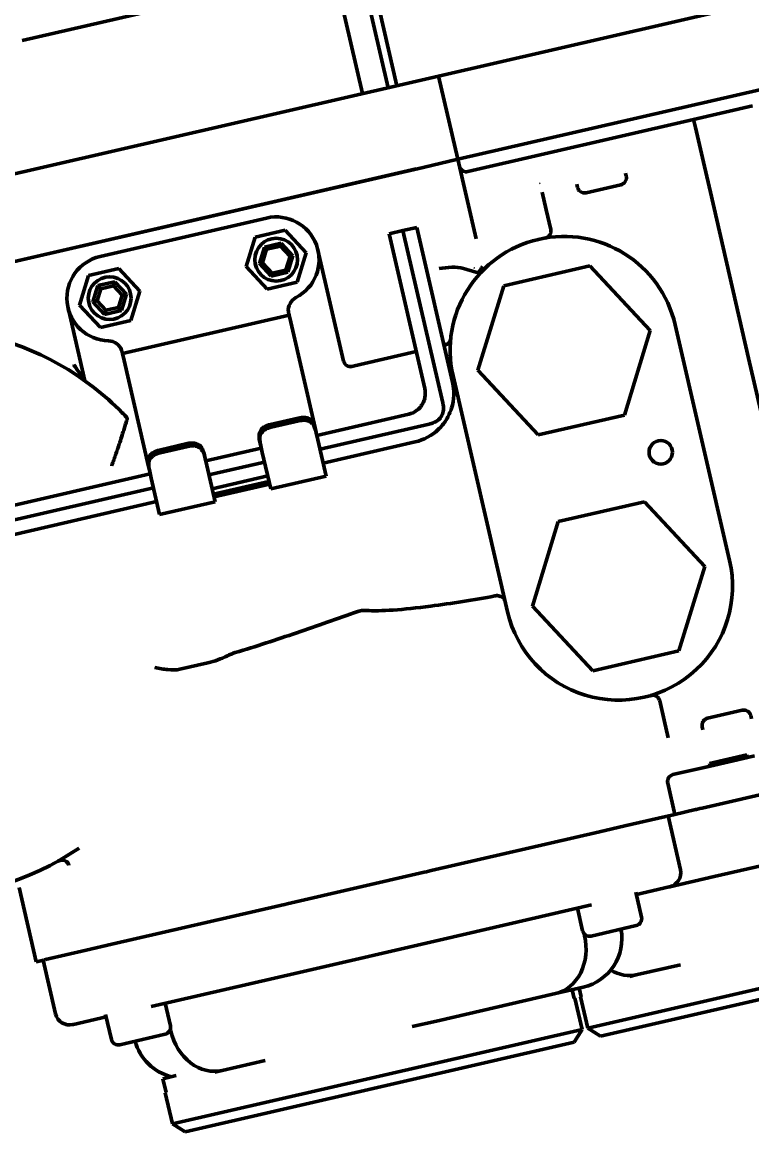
# Model space of a CAD drawing. Header units: inches. Extents: x 11 to 1621, y 11 to 1332.
# Drawn here: x 1257.8 to 1261.83, y 299.28 to 305.45 of the extents above; entities that cross this region are included whole.
import ezdxf

# ---------------------------------------------------------------- set-up
doc = ezdxf.new("R2010")
doc.units = ezdxf.units.IN
doc.header["$LTSCALE"] = 48
doc.header["$MEASUREMENT"] = 0
doc.layers.add('Dimension (ANSI)', color=7, linetype='Continuous', lineweight=25)
doc.layers.add('Visible (ANSI)', color=7, linetype='Continuous', lineweight=50)
doc.styles.add('Dimension Text', font='tahoma.ttf')
doc.dimstyles.new('ELC FT', dxfattribs={"dimscale": 48, "dimtxt": 0.12, "dimasz": 0.098425, "dimexe": 0.05, "dimexo": 0.1, "dimgap": 0.031496, "dimtad": 1, "dimdec": 5, "dimzin": 3, "dimdsep": 46, "dimlunit": 4, "dimtxsty": 'Dimension Text', "dimcen": 0.09, "dimdle": 0.5, "dimclrd": 5, "dimclre": 5, "dimclrt": 256, "dimadec": 1, "dimazin": 3, "dimtfac": 0.833333, "dimtofl": 0, "dimtmove": 0, "dimatfit": 3, "dimfxl": 0, "dimfrac": 2, "dimtolj": 1, "dimtzin": 0, "dimlwd": 25, "dimlwe": 25, "dimarcsym": 0})

# ---------------------------------------------------------------- blocks, each defined once
blk = doc.blocks.new('*D39')
at = {"layer": 'Defpoints', "color": 0, "linetype": 'Continuous', "transparency": 16777216}
for p in [(1445.072, 324.1902), (1247.197, 313.6302), (1445.072, 253.6927)]:
    blk.add_point(p, dxfattribs=at)
at = {"layer": 'Dimension (ANSI)', "color": 5, "linetype": 'Continuous', "lineweight": 25, "transparency": 16777216}
for p, q in [((1445.072, 319.3902), (1445.072, 251.2927)), ((1247.197, 308.8302), (1247.197, 251.2927)), ((1251.9214, 253.6927), (1440.3476, 253.6927))]:
    blk.add_line(p, q, dxfattribs=at)
at = {"layer": 'Dimension (ANSI)', "color": 5, "linetype": 'Continuous', "transparency": 16777216}
for points in [[(1251.9214, 254.4801), (1251.9214, 252.9053), (1247.197, 253.6927)], [(1440.3476, 254.4801), (1440.3476, 252.9053), (1445.072, 253.6927)]]:
    blk.add_solid(points, dxfattribs=at)
at = {"layer": 'Dimension (ANSI)', "linetype": 'Continuous', "lineweight": 25, "transparency": 16777216, "insert": (1346.1345, 258.8408), "char_height": 5.76, "attachment_point": 5, "style": 'Dimension Text'}
blk.add_mtext('\\A1;16\'-5 7/8"', dxfattribs=at)

msp = doc.modelspace()

# ---------------------------------------------------------------- linework, layer by layer
at = {"layer": 'Visible (ANSI)'}
for p, q in [((1259.662163, 305.775018), (1259.821577, 305.084519)), ((1259.710519, 305.786181), (1259.869933, 305.095683)), ((1259.679004, 305.051603), (1259.519589, 305.742102)), ((1259.01278, 305.625096), (1257.799708, 305.345036)), ((1260.100099, 305.148821), (1262.20275, 305.634256)), ((1262.309026, 305.173924), (1260.206375, 304.688489)), ((1262.270665, 305.165067), (1260.206375, 304.688489)), ((1257.223022, 304.484596), (1259.908294, 305.104539)), ((1260.100099, 305.148821), (1259.908294, 305.104539)), ((1260.206375, 304.688489), (1260.100099, 305.148821)), ((1261.509183, 304.908454), (1261.835251, 304.983733)), ((1260.262449, 304.620623), (1261.509183, 304.908454)), ((1261.519524, 304.86366), (1261.509183, 304.908454)), ((1261.509183, 304.908454), (1261.519524, 304.86366)), ((1261.568973, 304.649471), (1261.519524, 304.86366)), ((1261.519524, 304.86366), (1261.568973, 304.649471)), ((1260.206375, 304.688489), (1260.01457, 304.644207)), ((1260.307686, 304.249664), (1260.206375, 304.688489)), ((1260.01457, 304.644207), (1257.329299, 304.024263)), ((1259.976209, 304.635351), (1257.36766, 304.03312)), ((1261.13159, 304.619252), (1261.131591, 304.619252)), ((1261.133067, 304.612411), (1261.136984, 304.595445)), ((1261.602016, 304.50635), (1261.568973, 304.649471)), ((1261.602016, 304.50635), (1261.568973, 304.649471)), ((1260.868457, 304.533451), (1260.86454, 304.550417)), ((1261.107479, 304.548228), (1260.915674, 304.503946)), ((1260.672735, 304.506135), (1260.695294, 304.408421)), ((1261.813599, 303.58988), (1261.602016, 304.50635)), ((1261.602016, 304.50635), (1261.813599, 303.58988)), ((1258.229315, 304.151237), (1259.149979, 304.363789)), ((1260.720131, 304.300838), (1260.695294, 304.408421)), ((1259.25296, 304.296651), (1259.086852, 304.258302)), ((1259.369226, 304.171972), (1259.25296, 304.296651)), ((1259.826331, 304.276527), (1259.903053, 304.294239)), ((1259.979775, 304.311952), (1259.903053, 304.294239)), ((1260.122691, 303.342886), (1259.903053, 304.294239)), ((1260.177272, 303.456501), (1259.979775, 304.311952)), ((1259.086852, 304.258302), (1259.037009, 304.095274)), ((1259.826331, 304.276527), (1260.023828, 303.421076)), ((1259.11079, 304.112308), (1259.138494, 304.202923)), ((1259.149428, 304.191198), (1259.126411, 304.115914)), ((1259.138494, 304.202923), (1259.230821, 304.224238)), ((1259.149428, 304.191198), (1259.138494, 304.202923)), ((1259.226134, 304.208907), (1259.149428, 304.191198)), ((1259.226134, 304.208907), (1259.230821, 304.224238)), ((1259.279824, 304.151332), (1259.226134, 304.208907)), ((1259.230821, 304.224238), (1259.295445, 304.154938)), ((1259.319383, 304.008944), (1259.369226, 304.171972)), ((1259.433284, 304.186761), (1259.574985, 303.572985)), ((1259.126411, 304.115914), (1259.11079, 304.112308)), ((1259.175414, 304.043008), (1259.11079, 304.112308)), ((1259.126411, 304.115914), (1259.180101, 304.058339)), ((1259.256807, 304.076048), (1259.279824, 304.151332)), ((1259.295445, 304.154938), (1259.267741, 304.064323)), ((1259.279824, 304.151332), (1259.295445, 304.154938)), ((1258.332296, 304.084099), (1258.166188, 304.04575)), ((1258.448561, 303.95942), (1258.332296, 304.084099)), ((1259.037009, 304.095274), (1259.153275, 303.970595)), ((1259.267741, 304.064323), (1259.175414, 304.043008)), ((1259.180101, 304.058339), (1259.175414, 304.043008)), ((1259.180101, 304.058339), (1259.256807, 304.076048)), ((1259.267741, 304.064323), (1259.256807, 304.076048)), ((1260.30556, 304.064329), (1260.237227, 304.085221)), ((1260.936589, 304.099465), (1260.460412, 303.989531)), ((1261.269883, 303.742051), (1260.936589, 304.099465)), ((1258.166188, 304.04575), (1258.116345, 303.882722)), ((1258.217809, 303.990393), (1258.190097, 303.899749)), ((1258.310165, 304.011715), (1258.217809, 303.990393)), ((1258.234424, 303.972575), (1258.217809, 303.990393)), ((1258.303043, 303.988417), (1258.234424, 303.972575)), ((1258.303043, 303.988417), (1258.310165, 304.011715)), ((1258.351071, 303.936913), (1258.303043, 303.988417)), ((1258.374809, 303.942393), (1258.310165, 304.011715)), ((1259.319383, 304.008944), (1259.153275, 303.970595)), ((1260.460412, 303.989531), (1260.31753, 303.522183)), ((1258.234424, 303.972575), (1258.213835, 303.905229)), ((1258.330481, 303.869567), (1258.351071, 303.936913)), ((1258.347096, 303.851749), (1258.374809, 303.942393)), ((1258.351071, 303.936913), (1258.374809, 303.942393)), ((1258.398718, 303.796392), (1258.448561, 303.95942)), ((1258.052287, 303.867933), (1258.145655, 303.463512)), ((1258.116345, 303.882722), (1258.23261, 303.758042)), ((1258.213835, 303.905229), (1258.190097, 303.899749)), ((1258.190097, 303.899749), (1258.25474, 303.830427)), ((1258.213835, 303.905229), (1258.261863, 303.853725)), ((1258.261863, 303.853725), (1258.330481, 303.869567)), ((1258.330481, 303.869567), (1258.347096, 303.851749)), ((1258.261863, 303.853725), (1258.25474, 303.830427)), ((1258.25474, 303.830427), (1258.347096, 303.851749)), ((1259.273968, 303.826735), (1258.353304, 303.614183)), ((1259.271718, 303.83648), (1259.273968, 303.826735)), ((1259.273968, 303.826735), (1259.282825, 303.788374)), ((1258.23261, 303.758042), (1258.398718, 303.796392)), ((1259.417912, 303.203244), (1259.282825, 303.788374)), ((1261.127, 303.274703), (1261.269883, 303.742051)), ((1261.407483, 303.773819), (1261.708598, 302.469544)), ((1258.353304, 303.614183), (1258.351054, 303.623928)), ((1259.976675, 303.625316), (1259.611924, 303.541107)), ((1260.136788, 303.662281), (1260.130119, 303.660742)), ((1258.36216, 303.575822), (1258.353304, 303.614183)), ((1258.497248, 302.990692), (1258.36216, 303.575822)), ((1261.99298, 302.812897), (1261.813599, 303.58988)), ((1261.99298, 302.812897), (1261.813599, 303.58988)), ((1260.31753, 303.522183), (1260.650824, 303.164769)), ((1260.17993, 303.490416), (1260.481045, 302.186141)), ((1259.171, 303.222644), (1259.324444, 303.258069)), ((1259.935314, 303.279424), (1259.427397, 303.162162)), ((1260.650824, 303.164769), (1261.127, 303.274703)), ((1259.174582, 303.207128), (1259.328026, 303.242553)), ((1259.424312, 303.175524), (1259.417912, 303.203244)), ((1259.44511, 303.08544), (1260.048929, 303.224843)), ((1259.111024, 303.132393), (1259.117424, 303.104673)), ((1259.424312, 303.175524), (1259.433004, 303.137877)), ((1259.433004, 303.137877), (1259.479435, 302.936759)), ((1259.970739, 303.12598), (1259.462822, 303.008718)), ((1258.557223, 303.080942), (1258.710667, 303.116367)), ((1258.560805, 303.065427), (1258.714249, 303.100852)), ((1258.804136, 303.061542), (1258.810536, 303.033822)), ((1259.120509, 303.091311), (1258.813621, 303.020461)), ((1259.126115, 303.067026), (1259.117424, 303.104673)), ((1259.172547, 302.865908), (1259.126115, 303.067026)), ((1258.810536, 303.033822), (1258.819227, 302.996175)), ((1258.831333, 302.943738), (1259.138221, 303.014589)), ((1258.506732, 302.94961), (1256.42528, 302.469069)), ((1258.497248, 302.990692), (1258.503647, 302.962972)), ((1258.512339, 302.925324), (1258.503647, 302.962972)), ((1258.819227, 302.996175), (1258.865659, 302.795058)), ((1258.512339, 302.925324), (1258.558771, 302.724207)), ((1259.155934, 302.937867), (1258.849046, 302.867016)), ((1259.162888, 302.907746), (1258.856, 302.836895)), ((1259.166348, 302.892761), (1258.859459, 302.82191)), ((1259.172547, 302.865908), (1259.479435, 302.936759)), ((1256.442992, 302.392347), (1258.524445, 302.872888)), ((1258.542158, 302.796166), (1256.441525, 302.311196)), ((1258.558771, 302.724207), (1258.865659, 302.795058)), ((1261.237704, 302.795191), (1260.761528, 302.685257)), ((1261.570998, 302.437777), (1261.237704, 302.795191)), ((1260.761528, 302.685257), (1260.618645, 302.217908)), ((1261.428116, 301.970428), (1261.570998, 302.437777)), ((1260.618645, 302.217908), (1260.951939, 301.860494)), ((1260.951939, 301.860494), (1261.428116, 301.970428)), ((1258.669449, 301.868915), (1258.825214, 301.904876)), ((1261.346678, 301.586964), (1261.321841, 301.694547)), ((1261.346678, 301.586964), (1261.369238, 301.48925)), ((1261.58663, 301.597715), (1261.778436, 301.641997)), ((1261.825653, 301.612492), (1261.82957, 301.595526)), ((1261.561043, 301.533532), (1261.557126, 301.550498)), ((1261.596532, 301.348429), (1261.803091, 301.396117)), ((1261.596532, 301.348429), (1261.60002, 301.333321)), ((1261.60002, 301.333321), (1261.806579, 301.381009)), ((1261.803091, 301.396117), (1261.806579, 301.381009)), ((1261.806579, 301.381009), (1261.845232, 301.389932)), ((1261.395501, 301.286102), (1261.395503, 301.286103)), ((1261.395503, 301.286104), (1261.60002, 301.333321)), ((1261.556908, 301.101136), (1262.315311, 301.276227)), ((1261.366311, 301.239402), (1261.406262, 301.066357)), ((1261.519054, 301.092397), (1261.406262, 301.066357)), ((1261.519054, 301.092397), (1261.52622, 301.094051)), ((1261.52622, 301.094051), (1261.544603, 301.098295)), ((1261.556908, 301.101136), (1261.544603, 301.098295)), ((1261.129999, 301.002576), (1261.356269, 301.054815)), ((1261.357996, 301.055214), (1261.356269, 301.054815)), ((1261.362467, 301.056246), (1261.357996, 301.055214)), ((1261.362467, 301.056246), (1261.365036, 301.056839)), ((1261.406262, 301.066357), (1261.365036, 301.056839)), ((1261.436537, 300.760202), (1261.367901, 301.0575)), ((1260.98896, 300.970015), (1260.05871, 300.75525)), ((1261.129999, 301.002576), (1260.98896, 300.970015)), ((1260.98896, 300.970015), (1261.129999, 301.002576)), ((1261.623536, 300.722563), (1262.421382, 300.90676)), ((1257.99773, 300.807976), (1257.968466, 300.792416)), ((1259.262453, 300.57142), (1260.020856, 300.746511)), ((1260.033161, 300.749352), (1260.020856, 300.746511)), ((1260.033161, 300.749352), (1260.051544, 300.753596)), ((1260.051544, 300.753596), (1260.05871, 300.75525)), ((1261.623536, 300.722563), (1261.377528, 300.665768)), ((1257.782323, 300.661869), (1257.877047, 300.251573)), ((1261.374268, 300.665015), (1261.193011, 300.623169)), ((1261.374268, 300.665015), (1261.377528, 300.665768)), ((1261.189916, 300.636578), (1261.221794, 300.498495)), ((1259.224598, 300.56268), (1258.294349, 300.347915)), ((1259.224598, 300.56268), (1259.231765, 300.564335)), ((1259.231765, 300.564335), (1259.250148, 300.568579)), ((1259.262453, 300.57142), (1259.250148, 300.568579)), ((1260.944966, 300.565903), (1260.126927, 300.377044)), ((1260.866943, 300.54789), (1260.895726, 300.423217)), ((1261.19229, 300.451278), (1260.942943, 300.393712)), ((1259.329081, 300.192846), (1260.126927, 300.377044)), ((1260.906623, 300.395428), (1260.904035, 300.406639)), ((1260.924069, 299.884284), (1263.18737, 300.406808)), ((1257.92704, 300.263115), (1258.15331, 300.315354)), ((1258.294349, 300.347915), (1258.15331, 300.315354)), ((1258.15331, 300.315354), (1258.294349, 300.347915)), ((1260.994895, 299.840027), (1263.143113, 300.335982)), ((1257.918273, 300.261091), (1257.877047, 300.251573)), ((1257.984045, 299.963132), (1257.915408, 300.26043)), ((1257.918273, 300.261091), (1257.920841, 300.261684)), ((1257.925313, 300.262716), (1257.920841, 300.261684)), ((1257.92704, 300.263115), (1257.925313, 300.262716)), ((1261.436726, 300.234972), (1261.198976, 300.180083)), ((1259.329081, 300.192846), (1258.511041, 300.003987)), ((1261.198976, 300.180083), (1261.157422, 300.17049)), ((1260.899532, 300.110951), (1260.746326, 300.075581)), ((1260.877216, 300.105799), (1260.888287, 300.057848)), ((1260.746326, 300.075581), (1260.08835, 299.923675)), ((1260.84899, 300.048776), (1260.83792, 300.096727)), ((1260.84899, 300.048776), (1260.853061, 300.049716)), ((1260.892915, 299.877091), (1260.853061, 300.049716)), ((1260.884216, 300.056908), (1260.888287, 300.057848)), ((1260.924069, 299.884284), (1260.884216, 300.056908)), ((1258.589065, 300.022), (1258.617848, 299.897327)), ((1258.262996, 299.946721), (1258.08174, 299.904875)), ((1258.2599, 299.960131), (1258.291779, 299.822048)), ((1259.954892, 299.892864), (1260.08835, 299.923675)), ((1258.07848, 299.904122), (1258.08174, 299.904875)), ((1258.620235, 299.867574), (1258.617647, 299.878785)), ((1258.629614, 299.354567), (1260.892915, 299.877091)), ((1260.848658, 299.806265), (1260.892915, 299.877091)), ((1260.994895, 299.840027), (1260.924069, 299.884284)), ((1258.588343, 299.85011), (1258.338996, 299.792543)), ((1258.70044, 299.31031), (1260.848658, 299.806265)), ((1259.142271, 299.705256), (1258.90452, 299.650367)), ((1258.576119, 299.604853), (1258.649543, 299.621805)), ((1258.90452, 299.650367), (1258.862967, 299.640773)), ((1258.576119, 299.604853), (1258.593832, 299.528131)), ((1258.589761, 299.527191), (1258.593832, 299.528131)), ((1258.629614, 299.354567), (1258.589761, 299.527191)), ((1258.70044, 299.31031), (1258.629614, 299.354567))]:
    msp.add_line(p, q, dxfattribs=at)
for centre, radius in [((1259.203117, 304.133623), 0.11811), ((1258.282453, 303.921071), 0.11811), ((1261.327874, 303.068543), 0.064961)]:
    msp.add_circle(centre, radius, dxfattribs=at)
for centre, radius, start, end in [((1260.253593, 304.658984), 0.03937, 193.0013642, 283), ((1260.576908, 304.450788), 0.129921, 51.749451, 51.7498691), ((1259.203117, 304.133623), 0.23622, 297.4775122, 103), ((1260.793706, 303.632117), 0.629921, 13, 193), ((1258.282453, 303.921071), 0.23622, 103, 268.5224878), ((1259.523596, 302.712601), 1.574803, 60.6368059, 60.6369366), ((1260.317071, 304.101979), 0.03937, 253, 315.4100354), ((1259.34844, 303.854192), 0.07874, 117.4775122, 185.9356886), ((1257.229141, 302.182885), 1.574803, 52.1949674, 118), ((1258.274332, 303.606215), 0.07874, 20.0643114, 88.5224878), ((1260.127932, 303.700643), 0.03937, 283, 354.1234964), ((1259.613346, 303.581841), 0.03937, 193, 283), ((1259.908745, 303.394507), 0.275591, 342.627757, 13), ((1257.229141, 302.182885), 1.574803, 44.5474886, 52.1949674), ((1259.908745, 303.394507), 0.11811, 348.7048111, 13), ((1259.908745, 303.394507), 0.11811, 283, 307.2951889), ((1259.908745, 303.394507), 0.275591, 283, 313.372243), ((1261.094822, 302.327842), 0.629921, 193, 13.0000003), ((1257.229141, 302.182885), 1.574803, 268, 304.1671597), ((1261.359815, 300.74249), 0.07874, 283, 13), ((1261.183433, 300.489639), 0.03937, 283.000202, 13), ((1260.934087, 300.432073), 0.03937, 193, 282.999798), ((1260.837538, 300.379479), 0.275591, 283, 10.9532869), ((1258.060767, 299.980845), 0.07874, 193, 283), ((1258.579487, 299.888471), 0.03937, 283.000202, 13), ((1258.33014, 299.830904), 0.03937, 193, 282.999798), ((1258.68932, 299.883523), 0.275591, 195.0467131, 256.2344994)]:
    msp.add_arc(centre, radius, start, end, dxfattribs=at)
for centre, major_axis, ratio, start_param, end_param in [((1260.697968, 304.283352), (-0.008715, -0.03421), 0.62925114, 2.14550917, 2.25879831), ((1260.691054, 304.292079), (-0.000359, 0.034456), 0.87309066, 4.56804624, 4.85673341), ((1260.422438, 302.231751), (0.042976, 0.018981), 0.91468713, 6.11020883, 6.47348321), ((1261.291867, 301.689674), (-0.014782, 0.031127), 0.87309065, 4.56804455, 4.85673172), ((1261.294255, 301.700548), (0.02283, -0.026927), 0.62925114, 0.88279434, 0.99608349), ((1260.684332, 300.344108), (0.061994, -0.268527), 0.82781551, 0, 1.57079633), ((1261.136981, 300.448611), (0.061994, -0.268527), 0.82781551, 5.62701048, 6.28318531), ((1258.842526, 299.918894), (0.061994, -0.268527), 0.82781551, 4.71238898, 6.28318531)]:
    msp.add_ellipse(centre, major_axis=major_axis, ratio=ratio, start_param=start_param, end_param=end_param, dxfattribs=at)
for points, knots in [([(1261.136984, 304.595445), (1261.138394, 304.589338), (1261.13828, 304.582857), (1261.136066, 304.574054), (1261.135004, 304.571272), (1261.132407, 304.566173), (1261.130874, 304.563855), (1261.127539, 304.55974), (1261.125738, 304.557943), (1261.12204, 304.554849), (1261.120145, 304.553551), (1261.114507, 304.550305), (1261.110824, 304.549), (1261.107479, 304.548228)], [0, 0, 0, 0, 0.25, 0.25, 0.375, 0.375, 0.5, 0.5, 0.625, 0.625, 0.75, 0.75, 1, 1, 1, 1]), ([(1260.915674, 304.503946), (1260.91233, 304.503174), (1260.908447, 304.502733), (1260.901957, 304.503178), (1260.899684, 304.503514), (1260.895005, 304.504674), (1260.892598, 304.5055), (1260.887796, 304.507736), (1260.885403, 304.509147), (1260.880833, 304.512592), (1260.878659, 304.514626), (1260.87281, 304.521569), (1260.869867, 304.527344), (1260.868457, 304.533451)], [0, 0, 0, 0, 0.25, 0.25, 0.375, 0.375, 0.5, 0.5, 0.625, 0.625, 0.75, 0.75, 1, 1, 1, 1]), ([(1260.720877, 304.287432), (1260.720572, 304.284817), (1260.720023, 304.282353), (1260.719277, 304.280012), (1260.71853, 304.277672), (1260.717571, 304.27544), (1260.716481, 304.273403), (1260.714299, 304.269327), (1260.711545, 304.265905), (1260.708565, 304.263137), (1260.705586, 304.260369), (1260.702319, 304.258188), (1260.698914, 304.256541), (1260.69551, 304.254894), (1260.69199, 304.253783), (1260.688355, 304.253166)], [0, 0, 0, 0, 0.125, 0.125, 0.125, 0.25, 0.25, 0.25, 0.5, 0.5, 0.5, 0.75, 0.75, 0.75, 1, 1, 1, 1]), ([(1260.103266, 304.085008), (1260.125766, 304.087751), (1260.150072, 304.090777), (1260.1964, 304.092449), (1260.218432, 304.090967), (1260.237227, 304.085221)], [0, 0, 0, 0, 0.172720482, 0.172720482, 0.345440965, 0.345440965, 0.345440965, 0.345440965]), ([(1260.320694, 304.062776), (1260.32461, 304.068158), (1260.32848, 304.073542), (1260.3358, 304.08392), (1260.338661, 304.088065), (1260.341373, 304.092037), (1260.342192, 304.093248), (1260.34301, 304.094462), (1260.343045, 304.094513)], [-0.0913896256, -0.0913896256, -0.0913896256, -0.0913896256, -0.0437291131, -0.0437291131, 0, 0, 0.0003030606, 0.0005998028, 0.0005998028, 0.0005998028, 0.0005998028]), ([(1259.271718, 303.83648), (1259.271561, 303.837164), (1259.271406, 303.837875), (1259.270778, 303.840983), (1259.270378, 303.84359), (1259.270122, 303.84605)], [-0.2531902343, -0.2531902343, -0.2531902343, -0.2531902343, -0.2473827595, -0.2473827595, -0.2285391328, -0.2285391328, -0.2285391328, -0.2285391328]), ([(1258.348293, 303.633229), (1258.349141, 303.630906), (1258.349924, 303.628388), (1258.350723, 303.625318), (1258.350895, 303.624611), (1258.351054, 303.623928)], [-0.0754653281, -0.0754653281, -0.0754653281, -0.0754653281, -0.0566217014, -0.0566217014, -0.0508142267, -0.0508142267, -0.0508142267, -0.0508142267]), ([(1258.084929, 303.551527), (1258.085018, 303.551402), (1258.085107, 303.551277), (1258.101818, 303.527836), (1258.117666, 303.504914), (1258.133398, 303.481774), (1258.137051, 303.476352), (1258.141311, 303.47001), (1258.14275, 303.46786), (1258.144507, 303.465232), (1258.145052, 303.464416), (1258.145556, 303.46366), (1258.145655, 303.463512), (1258.145655, 303.463512)], [-0.001167549, -0.001167549, -0.001167549, -0.001167549, 0, 0, 0.21819513, 0.21819513, 0.303187247, 0.303187247, 0.349375686, 0.349375686, 0.378479668, 0.378479668, 0.39631478, 0.39631478, 0.39631478, 0.39631478]), ([(1260.024567, 303.371373), (1260.0232, 303.36453), (1260.021216, 303.357751), (1260.015972, 303.344472), (1260.012734, 303.338043), (1260.005092, 303.32581), (1260.000731, 303.320077), (1259.99109, 303.309537), (1259.985865, 303.304778), (1259.98031, 303.300547)], [-0.219287412, -0.219287412, -0.219287412, -0.219287412, -0.164627991, -0.164627991, -0.109674682, -0.109674682, -0.05469033, -0.05469033, 0, 0, 0, 0]), ([(1260.12518, 303.331158), (1260.127523, 303.319051), (1260.127758, 303.306329), (1260.12364, 303.284156), (1260.120094, 303.2746), (1260.109264, 303.25723), (1260.102247, 303.249843), (1260.084105, 303.236359), (1260.07252, 303.230961), (1260.060561, 303.227746)], [0, 0, 0, 0, 0.093988099, 0.093988099, 0.171664013, 0.171664013, 0.249329006, 0.249329006, 0.34371396, 0.34371396, 0.34371396, 0.34371396]), ([(1260.098002, 303.194178), (1260.114683, 303.209936), (1260.129795, 303.228201), (1260.155118, 303.268724), (1260.164912, 303.290318), (1260.171764, 303.312221)], [0, 0, 0, 0, 0.182151197, 0.182151197, 0.364333505, 0.364333505, 0.364333505, 0.364333505]), ([(1260.12518, 303.331158), (1260.124801, 303.33312), (1260.124403, 303.335078), (1260.123573, 303.338988), (1260.12314, 303.340939), (1260.122691, 303.342886)], [-0.0304557855, -0.0304557855, -0.0304557855, -0.0304557855, -0.0152278774, -0.0152278774, 0, 0, 0, 0]), ([(1258.293725, 302.994343), (1258.293783, 302.994503), (1258.29384, 302.994663), (1258.301865, 303.01691), (1258.309673, 303.039053), (1258.324469, 303.081899), (1258.331466, 303.102606), (1258.347364, 303.150493), (1258.355699, 303.176371), (1258.368488, 303.216745), (1258.373197, 303.231926), (1258.378083, 303.247768), (1258.379321, 303.251804), (1258.38006, 303.254222)], [-2.06025744, -2.06025744, -2.06025744, -2.06025744, -2.058958052, -2.058958052, -1.880049448, -1.880049448, -1.705191319, -1.705191319, -1.454213107, -1.454213107, -1.235109959, -1.235109959, -1.116440699, -1.116440699, -1.116440699, -1.116440699]), ([(1258.38006, 303.254222), (1258.380157, 303.254538), (1258.380102, 303.254977), (1258.379444, 303.25675), (1258.3783, 303.25848), (1258.374594, 303.263191), (1258.371855, 303.26628), (1258.365696, 303.272936), (1258.362305, 303.276479), (1258.357461, 303.281475), (1258.356109, 303.282862), (1258.353898, 303.285122), (1258.353043, 303.285993), (1258.351943, 303.287113), (1258.351699, 303.287361), (1258.351454, 303.287609)], [0.538393814, 0.538393814, 0.538393814, 0.538393814, 0.554007054, 0.554007054, 0.587560593, 0.587560593, 0.627797352, 0.627797352, 0.667023988, 0.667023988, 0.681906991, 0.681906991, 0.691216197, 0.691216197, 0.693870601, 0.693870601, 0.693870601, 0.693870601]), ([(1259.324444, 303.258069), (1259.336562, 303.260867), (1259.349617, 303.262103), (1259.367576, 303.26016), (1259.373315, 303.258875), (1259.383902, 303.254891), (1259.388749, 303.252185), (1259.397463, 303.245336), (1259.401678, 303.240764), (1259.408668, 303.230158), (1259.411465, 303.224127), (1259.415296, 303.213471), (1259.41671, 303.208428), (1259.417912, 303.203244)], [-0.522145887, -0.522145887, -0.522145887, -0.522145887, -0.42737378, -0.42737378, -0.379987726, -0.379987726, -0.332601673, -0.332601673, -0.283450231, -0.283450231, -0.23429879, -0.23429879, -0.19422431, -0.19422431, -0.19422431, -0.19422431]), ([(1259.111024, 303.132393), (1259.109833, 303.13758), (1259.108893, 303.142732), (1259.107665, 303.153989), (1259.107535, 303.160635), (1259.109168, 303.173233), (1259.110952, 303.17919), (1259.115782, 303.189165), (1259.118952, 303.193722), (1259.126721, 303.201944), (1259.131316, 303.205615), (1259.146606, 303.215234), (1259.158881, 303.219846), (1259.171, 303.222644)], [0.19422431, 0.19422431, 0.19422431, 0.19422431, 0.23429879, 0.23429879, 0.283450231, 0.283450231, 0.332601673, 0.332601673, 0.379987726, 0.379987726, 0.42737378, 0.42737378, 0.522145887, 0.522145887, 0.522145887, 0.522145887]), ([(1259.117424, 303.104673), (1259.117265, 303.105359), (1259.117109, 303.106046), (1259.114052, 303.119616), (1259.111763, 303.133114), (1259.112613, 303.150857), (1259.113447, 303.156487), (1259.116645, 303.166981), (1259.11902, 303.171853), (1259.1271, 303.183835), (1259.134924, 303.190545), (1259.153489, 303.200949), (1259.164204, 303.204732), (1259.174582, 303.207128)], [0.093019394, 0.093019394, 0.093019394, 0.093019394, 0.09827869, 0.09827869, 0.196557379, 0.196557379, 0.23881093, 0.23881093, 0.281064481, 0.281064481, 0.362224364, 0.362224364, 0.443384246, 0.443384246, 0.443384246, 0.443384246]), ([(1259.328026, 303.242553), (1259.338404, 303.244949), (1259.349692, 303.246246), (1259.370939, 303.245034), (1259.380913, 303.242432), (1259.393428, 303.235205), (1259.397698, 303.231868), (1259.405173, 303.223837), (1259.40839, 303.219143), (1259.416932, 303.203568), (1259.420793, 303.190433), (1259.423993, 303.176896), (1259.424154, 303.17621), (1259.424312, 303.175524)], [-0.443384246, -0.443384246, -0.443384246, -0.443384246, -0.362224364, -0.362224364, -0.281064481, -0.281064481, -0.23881093, -0.23881093, -0.196557379, -0.196557379, -0.09827869, -0.09827869, -0.093019394, -0.093019394, -0.093019394, -0.093019394]), ([(1260.048929, 303.224843), (1260.050876, 303.225292), (1260.05282, 303.225759), (1260.056697, 303.226726), (1260.058632, 303.227227), (1260.060561, 303.227746)], [-0.0304567069, -0.0304567069, -0.0304567069, -0.0304567069, -0.0152288688, -0.0152288688, -0.000001, -0.000001, -0.000001, -0.000001]), ([(1258.497248, 302.990692), (1258.496056, 302.995879), (1258.495116, 303.001031), (1258.493888, 303.012288), (1258.493758, 303.018934), (1258.495391, 303.031531), (1258.497176, 303.037488), (1258.502005, 303.047464), (1258.505176, 303.052021), (1258.512944, 303.060243), (1258.517539, 303.063913), (1258.532829, 303.073533), (1258.545105, 303.078144), (1258.557223, 303.080942)], [-0.850067464, -0.850067464, -0.850067464, -0.850067464, -0.809992985, -0.809992985, -0.760841543, -0.760841543, -0.711690102, -0.711690102, -0.664304048, -0.664304048, -0.616917994, -0.616917994, -0.522145887, -0.522145887, -0.522145887, -0.522145887]), ([(1258.503647, 302.962972), (1258.501251, 302.973365), (1258.499181, 302.984183), (1258.498337, 302.99981), (1258.498465, 303.005704), (1258.50016, 303.016921), (1258.501746, 303.022247), (1258.50614, 303.031848), (1258.509251, 303.036497), (1258.516911, 303.044822), (1258.521457, 303.048506), (1258.536604, 303.058109), (1258.548787, 303.062652), (1258.560805, 303.065427)], [0.535423144, 0.535423144, 0.535423144, 0.535423144, 0.613950689, 0.613950689, 0.656421334, 0.656421334, 0.69889198, 0.69889198, 0.745884717, 0.745884717, 0.792877455, 0.792877455, 0.88686293, 0.88686293, 0.88686293, 0.88686293]), ([(1258.710667, 303.116367), (1258.722786, 303.119165), (1258.735841, 303.120402), (1258.7538, 303.118459), (1258.759539, 303.117174), (1258.770125, 303.113189), (1258.774973, 303.110483), (1258.783686, 303.103634), (1258.787902, 303.099063), (1258.794892, 303.088456), (1258.797689, 303.082425), (1258.801519, 303.07177), (1258.802933, 303.066727), (1258.804136, 303.061542)], [0.522145887, 0.522145887, 0.522145887, 0.522145887, 0.616917994, 0.616917994, 0.664304048, 0.664304048, 0.711690102, 0.711690102, 0.760841543, 0.760841543, 0.809992985, 0.809992985, 0.850067464, 0.850067464, 0.850067464, 0.850067464]), ([(1258.714249, 303.100852), (1258.726267, 303.103627), (1258.739209, 303.104884), (1258.757033, 303.102893), (1258.762734, 303.101575), (1258.773268, 303.09745), (1258.778102, 303.094636), (1258.78626, 303.087933), (1258.79002, 303.083841), (1258.796461, 303.074502), (1258.79916, 303.069261), (1258.805252, 303.054845), (1258.808133, 303.044214), (1258.810536, 303.033822)], [0.88686293, 0.88686293, 0.88686293, 0.88686293, 0.980848406, 0.980848406, 1.027841143, 1.027841143, 1.074833881, 1.074833881, 1.117304527, 1.117304527, 1.159775172, 1.159775172, 1.238302717, 1.238302717, 1.238302717, 1.238302717]), ([(1260.410784, 302.274097), (1260.298381, 302.252752), (1260.169269, 302.232455), (1259.900851, 302.197621), (1259.779885, 302.188488), (1259.699699, 302.193736)], [0.000001, 0.000001, 0.000001, 0.000001, 0.89719604, 0.89719604, 2.14518363, 2.14518363, 2.14518363, 2.14518363]), ([(1260.410784, 302.274097), (1260.41228, 302.274381), (1260.413792, 302.274685), (1260.416164, 302.275186), (1260.417017, 302.27537), (1260.418246, 302.275643), (1260.418621, 302.275728), (1260.419295, 302.275881), (1260.419592, 302.275949), (1260.41989, 302.276017)], [0.000001, 0.000001, 0.000001, 0.000001, 0.0119368303, 0.0119368303, 0.0186069898, 0.0186069898, 0.0215417778, 0.0215417778, 0.0238697102, 0.0238697102, 0.0238697102, 0.0238697102]), ([(1260.41989, 302.276017), (1260.421441, 302.276375), (1260.423019, 302.276509), (1260.427029, 302.276406), (1260.429476, 302.275931), (1260.434935, 302.274546), (1260.438663, 302.27331), (1260.442523, 302.271945)], [0, 0, 0, 0, 0.0121248033, 0.0121248033, 0.0307964597, 0.0307964597, 0.0565628272, 0.0565628272, 0.0565628272, 0.0565628272]), ([(1259.653259, 302.188081), (1259.541586, 302.149192), (1259.429347, 302.109376), (1259.202386, 302.031781), (1259.091437, 301.995297), (1258.976496, 301.960701)], [0.000001, 0.000001, 0.000001, 0.000001, 0.90107091, 0.90107091, 1.80608596, 1.80608596, 1.80608596, 1.80608596]), ([(1259.653259, 302.188081), (1259.65377, 302.188259), (1259.654282, 302.188433), (1259.655289, 302.188767), (1259.655784, 302.188926), (1259.656842, 302.189259), (1259.657405, 302.189431), (1259.658743, 302.189827), (1259.659517, 302.190047), (1259.662028, 302.190728), (1259.663772, 302.191153), (1259.667266, 302.191909), (1259.669012, 302.192241), (1259.672267, 302.192777), (1259.673771, 302.192993), (1259.683467, 302.19418), (1259.691643, 302.194263), (1259.699699, 302.193736)], [-0.120711475, -0.120711475, -0.120711475, -0.120711475, -0.116595293, -0.116595293, -0.112643227, -0.112643227, -0.108159151, -0.108159151, -0.102033803, -0.102033803, -0.088354019, -0.088354019, -0.074787055, -0.074787055, -0.063162013, -0.063162013, -0.000001, -0.000001, -0.000001, -0.000001]), ([(1258.932882, 301.942808), (1258.939916, 301.946271), (1258.947121, 301.949667), (1258.961692, 301.955757), (1258.968986, 301.95844), (1258.976496, 301.960701)], [-0.121409392, -0.121409392, -0.121409392, -0.121409392, -0.059769857, -0.059769857, -0.000001, -0.000001, -0.000001, -0.000001]), ([(1258.932882, 301.942808), (1258.915891, 301.934441), (1258.898031, 301.927076), (1258.862214, 301.914523), (1258.843704, 301.909145), (1258.825214, 301.904876)], [0.000001, 0.000001, 0.000001, 0.000001, 0.148309241, 0.148309241, 0.29690746, 0.29690746, 0.29690746, 0.29690746]), ([(1258.669449, 301.868915), (1258.650555, 301.864553), (1258.628738, 301.864207), (1258.580721, 301.868811), (1258.556931, 301.873132), (1258.532767, 301.877711), (1258.532626, 301.877738), (1258.532484, 301.877765)], [0, 0, 0, 0, 0.174908899, 0.174908899, 0.337100928, 0.337100928, 0.338056142, 0.338056142, 0.338056142, 0.338056142]), ([(1261.272382, 301.723464), (1261.27592, 301.724504), (1261.279571, 301.725048), (1261.283353, 301.72506), (1261.287134, 301.725073), (1261.291027, 301.724544), (1261.294919, 301.723362), (1261.29881, 301.722181), (1261.302785, 301.720312), (1261.306533, 301.717606), (1261.308407, 301.716252), (1261.310246, 301.714666), (1261.311943, 301.71289), (1261.313641, 301.711115), (1261.315214, 301.70914), (1261.316634, 301.706923)], [0, 0, 0, 0, 0.25, 0.25, 0.25, 0.5, 0.5, 0.5, 0.75, 0.75, 0.75, 0.875, 0.875, 0.875, 1, 1, 1, 1]), ([(1261.557126, 301.550498), (1261.555716, 301.556605), (1261.555829, 301.563086), (1261.558043, 301.571889), (1261.559106, 301.574671), (1261.561703, 301.57977), (1261.563235, 301.582088), (1261.56657, 301.586203), (1261.568372, 301.588), (1261.572069, 301.591094), (1261.573965, 301.592392), (1261.579603, 301.595638), (1261.583286, 301.596943), (1261.58663, 301.597715)], [0, 0, 0, 0, 0.25, 0.25, 0.375, 0.375, 0.5, 0.5, 0.625, 0.625, 0.75, 0.75, 1, 1, 1, 1]), ([(1261.778436, 301.641997), (1261.78178, 301.642769), (1261.785663, 301.64321), (1261.792153, 301.642765), (1261.794426, 301.642429), (1261.799105, 301.641269), (1261.801512, 301.640443), (1261.806313, 301.638207), (1261.808707, 301.636796), (1261.813277, 301.633351), (1261.815451, 301.631317), (1261.8213, 301.624374), (1261.824243, 301.618599), (1261.825653, 301.612492)], [0, 0, 0, 0, 0.25, 0.25, 0.375, 0.375, 0.5, 0.5, 0.625, 0.625, 0.75, 0.75, 1, 1, 1, 1]), ([(1261.395501, 301.286102), (1261.392195, 301.285339), (1261.388517, 301.283995), (1261.381489, 301.279992), (1261.378076, 301.277274), (1261.372155, 301.270629), (1261.369659, 301.266551), (1261.366311, 301.257979), (1261.365442, 301.253376), (1261.365244, 301.245596), (1261.365652, 301.242256), (1261.366311, 301.239403)], [0, 0, 0, 0, 0.03628421, 0.03628421, 0.073156211, 0.073156211, 0.112609955, 0.112609955, 0.15244658, 0.15244658, 0.184982612, 0.184982612, 0.184982612, 0.184982612]), ([(1258.057127, 300.784877), (1258.056483, 300.787672), (1258.05557, 300.790259), (1258.052353, 300.796832), (1258.049578, 300.800493), (1258.04239, 300.806991), (1258.037933, 300.809585), (1258.028125, 300.813044), (1258.022831, 300.813823), (1258.013795, 300.813539), (1258.010068, 300.812946), (1258.003149, 300.810948), (1257.99995, 300.809615), (1257.996938, 300.807933)], [-0.190143771, -0.190143771, -0.190143771, -0.190143771, -0.169215472, -0.169215472, -0.134238743, -0.134238743, -0.095199823, -0.095199823, -0.054878264, -0.054878264, -0.026289154, -0.026289154, -0.000000093, -0.000000093, -0.000000093, -0.000000093]), ([(1257.99773, 300.807976), (1258.000779, 300.809597), (1258.00401, 300.810865), (1258.010865, 300.812687), (1258.014489, 300.813197), (1258.023302, 300.813349), (1258.028471, 300.812533), (1258.038162, 300.809052), (1258.042615, 300.806429), (1258.049056, 300.800552), (1258.051338, 300.797758), (1258.05496, 300.791621), (1258.056286, 300.788345), (1258.057127, 300.784877)], [0.000000031, 0.000000031, 0.000000031, 0.000000031, 0.02631959, 0.02631959, 0.054051623, 0.054051623, 0.093505934, 0.093505934, 0.132614572, 0.132614572, 0.160099939, 0.160099939, 0.187049708, 0.187049708, 0.187049708, 0.187049708])]:
    msp.add_open_spline(points, degree=3, knots=knots, dxfattribs=at)
msp.add_rational_spline([(1260.442523, 302.271945), (1260.442906, 302.271809), (1260.443274, 302.271673), (1260.444587, 302.271164), (1260.445443, 302.27079), (1260.447767, 302.269692), (1260.448994, 302.268996), (1260.451065, 302.267721), (1260.451907, 302.267141), (1260.453357, 302.266081), (1260.453964, 302.265601), (1260.455559, 302.264282), (1260.456331, 302.263558), (1260.45762, 302.262294), (1260.458129, 302.261753), (1260.459013, 302.260778), (1260.459384, 302.260345), (1260.46038, 302.259143), (1260.46089, 302.25847), (1260.461354, 302.257824)], [0.999999668752, 0.99999967151, 0.999999674301, 0.999999684742, 0.999999692527, 0.99999971584, 0.999999731283, 0.999999760393, 0.99999977408, 0.999999799224, 0.999999810695, 0.999999841898, 0.999999858424, 0.999999885414, 0.999999895927, 0.999999913217, 0.999999919991, 0.999999936852, 0.999999943537, 0.999999948647], degree=3, knots=[0.000000025, 0.000000025, 0.000000025, 0.000000025, 0.013472115, 0.013472115, 0.050010185, 0.050010185, 0.123086325, 0.123086325, 0.196162464, 0.196162464, 0.269238604, 0.269238604, 0.415390883, 0.415390883, 0.561543162, 0.561543162, 0.707695442, 0.707695442, 1, 1, 1, 1], dxfattribs=at)

# ---------------------------------------------------------------- dimensions: what is measured, and where the dimension line sits
at = {"layer": 'Dimension (ANSI)', "color": 5, "linetype": 'Continuous', "lineweight": 25, "true_color": 0x0000ff}
dim = msp.add_linear_dim(base=(1445.071979, 253.692735), p1=(1247.196979, 313.630235), p2=(1445.071979, 324.190163), angle=180, dimstyle='ELC FT', override={"dimgap": 0.031496, "dimdec": 5, "dimlfac": 1, "dimtol": 0, "dimlim": 0, "dimtp": 0, "dimtm": 0, "dimtdec": 2, "dimatfit": 1}, dxfattribs=at)
dim.commit()
dim.dimension.update_dxf_attribs({"geometry": '*D39', "text_midpoint": (1346.134479, 253.692735), "dimtype": 160})

doc.saveas('drawing.dxf')
